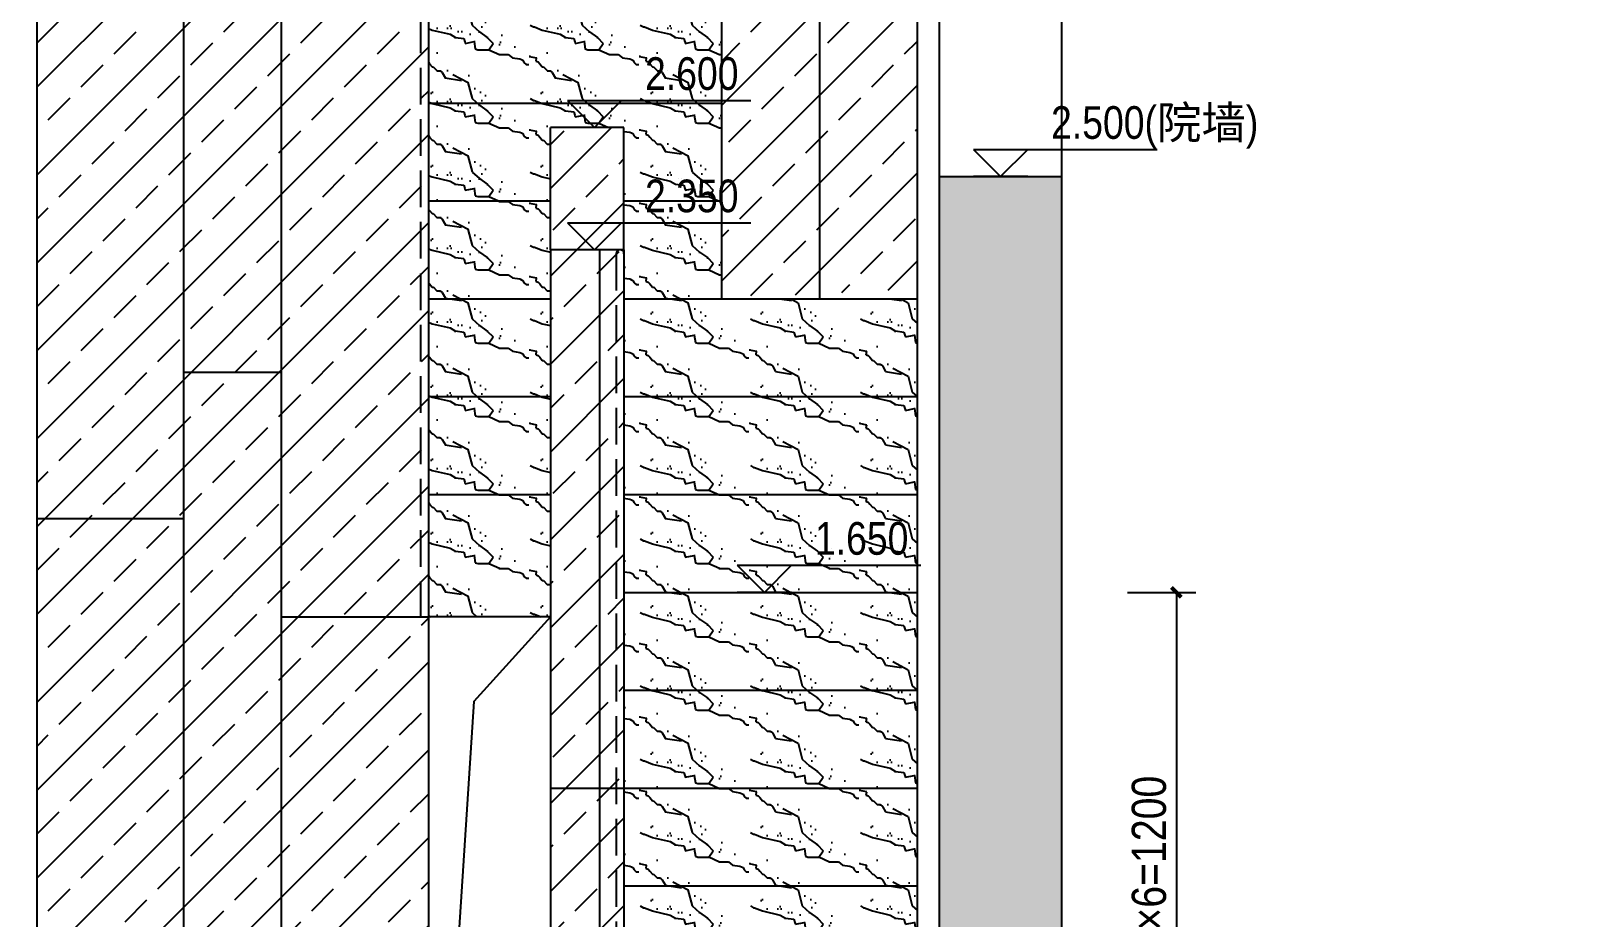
# Model space of a CAD drawing. Extents: x 9928 to 93764, y -101273 to -34887.
# Drawn here: x 74200 to 77369, y -95023 to -93211 of the extents above; entities that cross this region are included whole.
import ezdxf
from ezdxf import colors
from ezdxf.entities.mleader import LeaderData, LeaderLine
from ezdxf.math import Vec2, Vec3

# ---------------------------------------------------------------- set-up
doc = ezdxf.new("R2010")
doc.units = 0
doc.header["$LTSCALE"] = 1000
doc.header["$MEASUREMENT"] = 0
doc.linetypes.add('CENTER', pattern=[2, 1.25, -0.25, 0.25, -0.25])
doc.linetypes.add('DASH', pattern=[0.35, 0.25, -0.1])
for name, color, linetype in [('A', 163, 'CENTER'), ('A-ANNO-DIMS', 6, 'Continuous'), ('A-Anno-Lead', 2, 'Continuous'), ('A-ANNO-NOTE', 4, 'Continuous'), ('A-ANNO-SYMB', 4, 'Continuous'), ('A-DETL-PATT-252', 252, 'Continuous'), ('A-FLOR-HRAL', 42, 'Continuous'), ('A-FURN-PATT-251', 251, 'Continuous'), ('A-SECT-005', 5, 'Continuous'), ('A-SECT-142', 42, 'Continuous')]:
    doc.layers.add(name, color=color, linetype=linetype)
doc.styles.add('DIM_T3', font='ARIALN.TTF')
doc.styles.add('EN', font='ARIALN.TTF')
doc.dimstyles.new('_TCH_ARCH&&20', dxfattribs={"dimtxt": 70, "dimasz": 20, "dimexe": 40, "dimexo": 40, "dimgap": 20, "dimtad": 1, "dimdec": 0, "dimzin": 0, "dimdsep": 46, "dimtxsty": 'DIM_T3', "dimblk": 'ARCHTICK', "dimcen": 0.09, "dimclrd": 6, "dimclre": 6, "dimclrt": 6, "dimazin": 2, "dimtfac": 1, "dimtdec": 0, "dimtix": 1, "dimtmove": 2, "dimatfit": 3, "dimfxl": 100, "dimfxlon": 1, "dimtolj": 1, "dimtzin": 0, "dimarcsym": 0})
pattern_1 = [(311.987212, (-25563.223, 21025.988), (225.000005, -299.9999956), [4.80487, -1004.21692]), (338.19859, (-25570.723, 21097.416), (450, -150), [17.30946, -1194.35262]), (330.945396, (-25579.295, 21100.988), (225.0000064, -149.99999), [7.35402, -1536.99045]), (0, (-25572.87, 21097.42), (-3e-14, -150), [2.14286, -222.85713]), (341.56505, (-25567.51, 21027.416), (225, -3e-07), [4.51754, -469.8241]), (81.469234, (-25567.51, 21027.416), (1.4e-06, 149.9999995), [7.22277, -1509.5583]), (349.215702, (-25581.438, 21037.416), (900.0000004, -150.0000007), [15.26969, -1588.04715]), (332.132996, (-25512.8663, 21150.2734), (1125.0000044, -599.99999271), [35.14728, -7345.78245]), (270, (-25479.88, 21148.11), (225, -4e-14), [0, -150]), (334.983107, (-25438.938, 21050.988), (674.9999995, -300.0000008), [23.64707, -2459.2947]), (351.4391104, (-25527.8663, 20993.1305), (2024.99998723, -299.99999948), [33.58852, -7020.0009]), (352.8749836, (-25507.509, 21075.988), (1125.0000011, -149.999991), [17.27627, -3610.7397]), (346.75948, (-25554.652, 21090.988), (674.9999995, -150.00000146), [37.4234, -3892.0326]), (270, (-25554.54, 21114.37), (225, -4e-14), [0, -150]), (270, (-25556.95, 21111.96), (225, -4e-14), [0, -150]), (270, (-25544.9, 21095.1), (225, -4e-14), [0, -150]), (270, (-25518.41, 21099.9), (225, -4e-14), [0, -150]), (329.036243, (-25518.223, 21082.416), (225.0000065, -149.999988), [12.4949, -2611.4334]), (270, (-25507.92, 21076), (225, -4e-14), [0, -150]), (270, (-25516, 21095.1), (225, -4e-14), [0, -150]), (270, (-25501.55, 21087.86), (225, -4e-14), [0, -150]), (270, (-25523.23, 21095.1), (225, -4e-14), [0, -150]), (320.194429, (-25538.58, 21008.13), (225, -150), [5.57875, -1165.9587]), (0, (-25545.01, 21008.13), (-3e-14, -150), [6.42857, -218.57142]), (313.66778, (-25552.509, 21015.988), (449.9999991, -450.0000003), [10.86208, -2270.1738]), (0, (-25554.65, 21015.99), (-3e-14, -150), [2.14286, -222.85713]), (309.805571, (-25560.01, 21022.416), (225.0000089, -299.9999928), [8.36812, -1748.93805]), (270, (-25544.9, 21044.48), (225, -4e-14), [0, -150]), (270, (-25538.11, 21007.8), (225, -4e-14), [0, -150]), (270, (-25538.11, 21007.8), (225, -4e-14), [0, -150]), (299.357754, (-25534.295, 21004.56), (225.0000013, -449.999999), [13.11254, -1363.70444]), (270, (-25523.23, 21008.32), (225, -4e-14), [0, -150]), (56.309932, (-25438.938, 21050.988), (224.999996, 300.0000018), [15.45236, -1607.0457]), (278.130102, (-25468.938, 21067.416), (224.9999987, -1499.99998944), [15.15229, -3166.8282]), (317.862405, (-25473.2235, 21100.988), (674.99999937, -600.00000026), [20.22829, -4227.71235]), (284.620874, (-25481.795, 21133.845), (225.0000094, -899.9999975), [33.95676, -3531.5025]), (270, (-25467.83, 21121.6), (225, -4e-14), [0, -150]), (288.434949, (-25490.366, 21073.845), (224.9999993, -600), [6.7763, -1416.24862]), (286.699244, (-25488.223, 21067.416), (1.2e-05, -149.999997), [3.72868, -779.2943]), (11.093723, (-25487.152, 21063.845), (1574.99998526, 300.0000026), [18.56112, -3879.2748]), (270, (-25477.47, 21083.04), (225, -4e-14), [0, -150]), (270, (-25468.52, 21067.5), (225, -4e-14), [0, -150]), (270, (-25494.33, 21087.86), (225, -4e-14), [0, -150]), (270, (-25446.16, 21107.14), (225, -4e-14), [0, -150]), (270, (-25455.8, 21114.37), (225, -4e-14), [0, -150]), (314.1449026, (-25442.152, 21075.988), (450, -450.00000077), [16.92194, -3536.6853]), (324.582945, (-25458.2235, 21087.416), (224.9999991, -150.0000004), [19.72063, -4121.6106]), (270, (-25442, 21075.79), (225, -4e-14), [0, -150]), (270, (-25453.38, 21097.5), (225, -4e-14), [0, -150]), (270, (-25442, 21075.79), (225, -4e-14), [0, -150]), (270, (-25458.57, 21087.4), (225, -4e-14), [0, -150]), (345.068583, (-25466.795, 21052.416), (675, -150), [5.54435, -1158.76875]), (0, (-25461.44, 21050.99), (-3e-14, -150), [22.5, -202.5]), (320.194429, (-25367.152, 21024.56), (225, -150), [5.57875, -1165.9587]), (270, (-25414.85, 21066.17), (225, -4e-14), [0, -150]), (270, (-25417.26, 21061.35), (225, -4e-14), [0, -150]), (270, (-25412.44, 21080.63), (225, -4e-14), [0, -150]), (270, (-25385.94, 21056.53), (225, -4e-14), [0, -150]), (323.130102, (-25399.295, 21040.988), (224.9999999, -150.0000002), [10.71429, -2239.28565]), (0, (-25417.51, 21040.99), (-3e-14, -150), [18.21429, -206.7857]), (270, (-25417.15, 21040.96), (225, -4e-14), [0, -150]), (293.19859, (-25369.295, 21029.56), (225, -450.0000003), [5.43984, -1136.92612]), (336.03751, (-25372.51, 21030.988), (450, -150), [3.51745, -735.14688]), (336.03751, (-25375.723, 21032.416), (450, -150), [3.51745, -735.14688]), (351.8698976, (-25390.723, 21034.559), (1125.0000001, -150.00000065), [15.15229, -3166.8282]), (0, (-25362.87, 21020.99), (-3e-14, -150), [5.35714, -219.64285]), (270, (-25355.37, 21037.46), (225, -4e-14), [0, -150])]
pattern_2 = [(45, (-25580.37, 21150.99), (-89.80256, 89.80256), []), (45, (-25490.56, 21150.99), (-89.80256, 89.80256), [63.5, -31.75])]

# ---------------------------------------------------------------- blocks, each defined once
blk = doc.blocks.new('TAG-PLAN-ELEV')
blk.add_line((-1.663, 0), (9.597, 0))
for points in [[(-1.663, 0), (0, -1.663), (1.663, 0)], [(1.663, -1.663), (-1.663, -1.663)]]:
    blk.add_lwpolyline(points)
at = {"style": 'EN'}
for tag, p in [('LEVEL', (2.445, 0.645)), ('NAME', (2.445, -2.509))]:
    blk.add_attdef(tag, p, '', height=2, dxfattribs=at)
blk = doc.blocks.new('_ArchTick')
at = {"color": 0, "linetype": 'ByBlock', "const_width": 0.4}
blk.add_lwpolyline([(-0.5, -0.5), (0.5, 0.5)], dxfattribs=at)
blk = doc.blocks.new('*D716')
at = {"layer": 'A-ANNO-DIMS', "color": 6, "lineweight": -2, "transparency": 16777216}
for p, q in [((76442, -94357.8), (76582, -94357.8)), ((76542, -94357.8), (76542, -95557.8)), ((76442, -95557.8), (76582, -95557.8))]:
    blk.add_line(p, q, dxfattribs=at)
at = {"layer": 'Defpoints', "color": 0, "transparency": 16777216}
for p in [(76012.6, -94357.8), (76012.6, -95557.8), (76542, -95557.8)]:
    blk.add_point(p, dxfattribs=at)
at = {"layer": 'A-ANNO-DIMS', "color": 6, "lineweight": -2, "transparency": 16777216, "xscale": 20, "yscale": 20, "zscale": 20}
for p, rotation in [((76542, -94357.8), 90), ((76542, -95557.8), 270)]:
    blk.add_blockref('_ArchTick', p, dxfattribs=dict(at, rotation=rotation))
at = {"layer": 'A-ANNO-DIMS', "color": 6, "transparency": 16777216, "insert": (76486.3, -94957.8), "char_height": 70, "attachment_point": 5, "rotation": 90, "style": 'DIM_T3'}
blk.add_mtext('\\A1;200×6=1200', dxfattribs=at)
blk = doc.blocks.new('_DotSmall')
at = {"color": 0, "linetype": 'ByBlock', "const_width": 0.5}
blk.add_lwpolyline([(-0.0625, 0, 1), (0.0625, 0, 1)], format="xyb", close=True, dxfattribs=at)

msp = doc.modelspace()

# ---------------------------------------------------------------- hatches: boundary and pattern name
at = {"layer": 'A-DETL-PATT-252'}
h = msp.add_hatch(dxfattribs=at)
h.set_pattern_fill('大理石', color=256, scale=50, angle=-90)
h.set_pattern_definition(pattern_1)
h.paths.add_polyline_path([(75012.6, -92757.8), (75612.6, -92757.8), (75612.6, -93557.8), (75412.6, -93557.8), (75412.6, -93407.8), (75262.6, -93407.8), (75262.6, -93557.8), (75012.6, -93557.8)])
at = {"layer": 'A-FURN-PATT-251'}
h = msp.add_hatch(dxfattribs=at)
h.set_pattern_fill('ANSI33', color=256, scale=40)
h.set_pattern_definition(pattern_2)
h.paths.add_polyline_path([(74212.6, -92607.8), (74712.6, -92607.8), (74712.6, -92857.8), (75012.6, -92857.8), (75012.6, -96007.8), (74212.6, -96007.8)])
h = msp.add_hatch(dxfattribs=at)
h.set_pattern_fill('ANSI33', color=256, scale=40)
h.set_pattern_definition(pattern_2)
h.paths.add_polyline_path([(75612.6, -93757.8), (75612.6, -93107.8), (75812.6, -93107.8), (75812.6, -92857.8), (76012.6, -92857.8), (76012.6, -93737.2)])
h = msp.add_hatch(dxfattribs=at)
h.set_pattern_fill('ANSI33', color=256, scale=40)
h.set_pattern_definition(pattern_2)
h.paths.add_polyline_path([(75112.6, -96007.8), (75112.6, -95107.8), (75262.6, -95107.8), (75262.6, -93407.8), (75412.6, -93407.8), (75412.6, -95657.8), (75512.6, -95657.8), (75512.6, -95757.8), (75192.6, -95757.8), (75192.6, -95857.8), (75292.6, -95857.8), (75292.6, -96007.8)])
h = msp.add_hatch(color=256, dxfattribs=at)
h.dxf.hatch_style = 1
h.paths.add_polyline_path([(76307.6, -93507.8), (76057.6, -93507.8), (76057.6, -96345.3), (76307.6, -96345.3)])
h = msp.add_hatch(dxfattribs=at)
h.set_pattern_fill('大理石', color=256, scale=50, angle=-90)
h.set_pattern_definition(pattern_1)
h.paths.add_polyline_path([(76012.6, -93757.8), (75612.6, -93757.8), (75612.6, -93557.8), (75412.6, -93557.8), (75412.6, -94357.8), (76012.6, -94357.8)])
h.paths.add_polyline_path([(75262.6, -94407.8), (75012.6, -94407.8), (75012.6, -93557.8), (75262.6, -93557.8)])
h = msp.add_hatch(dxfattribs=at)
h.set_pattern_fill('大理石', color=256, scale=50, angle=-90)
h.set_pattern_definition(pattern_1)
h.paths.add_polyline_path([(75412.6, -95557.8), (76012.6, -95557.8), (76012.6, -94357.8), (75412.6, -94357.8)])

# ---------------------------------------------------------------- linework, layer by layer
at = {"layer": 'A', "ltscale": 0.3}
msp.add_line((76057.6, -96812.5), (76057.6, -91536.2), dxfattribs=at)
at = {"layer": 'A-Anno-Lead', "color": 1, "linetype": 'DASH', "ltscale": 0.3}
for p, q in [((74996.6, -92865.8), (74996.6, -94407.8)), ((75012.6, -92865.8), (75012.6, -94407.8)), ((75396.6, -93665.8), (75396.6, -95217.8)), ((75412.6, -93665.8), (75412.6, -95217.8)), ((74996.6, -94407.8), (75012.6, -94407.8))]:
    msp.add_line(p, q, dxfattribs=at)
at = {"layer": 'A-DETL-PATT-252'}
msp.add_line((75012.6, -93357.8), (75612.6, -93357.8), dxfattribs=at)
at = {"layer": 'A-FLOR-HRAL', "color": 1}
msp.add_arc((75404.6, -93665.8), 8, 0, 180, dxfattribs=at)
at = {"layer": 'A-FURN-PATT-251'}
for p, q in [((75812.6, -92857.8), (75812.6, -93757.8)), ((76012.6, -93757.8), (76012.6, -92857.8)), ((75612.6, -93757.8), (75612.6, -93107.8)), ((75012.6, -93557.8), (75262.6, -93557.8)), ((75412.6, -93557.8), (75612.6, -93557.8)), ((75012.6, -93757.8), (75262.6, -93757.8)), ((75412.6, -93757.8), (76012.6, -93757.8)), ((76012.6, -94357.8), (76012.6, -93757.8)), ((74512.6, -93907.8), (74712.6, -93907.8)), ((75012.6, -93957.8), (75262.6, -93957.8)), ((75412.6, -93957.8), (76012.6, -93957.8)), ((75012.6, -94157.8), (75262.6, -94157.8)), ((75412.6, -94157.8), (76012.6, -94157.8)), ((74512.6, -94207.8), (74212.6, -94207.8)), ((74712.6, -94407.8), (75012.6, -94407.8)), ((75262.6, -94407.8), (75012.6, -94407.8))]:
    msp.add_line(p, q, dxfattribs=at)
msp.add_lwpolyline([(75262.6, -94407.8), (75105.8, -94581), (75012.6, -96007.8)], dxfattribs=at)
at = {"layer": 'A-SECT-005'}
for p, q in [((76057.6, -96345.3), (76057.6, -93507.8)), ((76057.6, -93507.8), (76307.6, -93507.8)), ((76307.6, -96345.3), (76307.6, -93507.8))]:
    msp.add_line(p, q, dxfattribs=at)
at = {"layer": 'A-SECT-142'}
for p, q in [((74212.6, -96007.8), (74212.6, -92607.8)), ((74512.6, -95207.8), (74512.6, -92607.8)), ((74712.6, -96007.8), (74712.6, -92607.8)), ((76057.6, -93507.8), (76057.6, -92607.8)), ((76307.6, -93507.8), (76307.6, -92607.8)), ((75012.6, -92857.8), (75012.6, -96007.8)), ((75412.6, -93407.8), (75262.6, -93407.8)), ((75262.6, -93657.8), (75262.6, -93407.8)), ((75412.6, -93657.8), (75412.6, -93407.8)), ((75412.6, -93657.8), (75262.6, -93657.8)), ((75262.6, -93657.8), (75262.6, -95757.8)), ((75362.6, -93657.8), (75362.6, -95757.8)), ((75412.6, -93657.8), (75412.6, -95557.8)), ((75412.6, -94357.8), (76012.6, -94357.8)), ((76012.6, -95557.8), (76012.6, -94357.8)), ((75412.6, -94557.8), (76012.6, -94557.8)), ((75262.6, -94757.8), (75412.6, -94757.8)), ((75412.6, -94757.8), (76012.6, -94757.8)), ((75412.6, -94957.8), (76012.6, -94957.8))]:
    msp.add_line(p, q, dxfattribs=at)

# ---------------------------------------------------------------- block references
at = {"layer": 'A-ANNO-NOTE'}
ref = msp.add_blockref('TAG-PLAN-ELEV', (75352.3, -93352.4), dxfattribs=dict(at, xscale=33.3333333328067, yscale=33.3333333328067, zscale=33.3333333328067))
ref.add_attrib('LEVEL', '2.600', (75455.6, -93330.9), dxfattribs={"layer": '0', "height": 66.67, "style": 'EN'})
ref = msp.add_blockref('TAG-PLAN-ELEV', (76182.6, -93452.4), dxfattribs=dict(at, xscale=33.3333333328067, yscale=33.3333333328067, zscale=33.3333333328067))
ref.add_attrib('LEVEL', '2.500(院墙)', (76285.8, -93430.9), dxfattribs={"layer": '0', "height": 66.67, "style": 'EN'})
ref = msp.add_blockref('TAG-PLAN-ELEV', (75352.3, -93602.4), dxfattribs=dict(at, xscale=33.3333333328067, yscale=33.3333333328067, zscale=33.3333333328067))
ref.add_attrib('LEVEL', '2.350', (75455.6, -93580.9), dxfattribs={"layer": '0', "height": 66.67, "style": 'EN'})
ref = msp.add_blockref('TAG-PLAN-ELEV', (75699.7, -94302.4), dxfattribs=dict(at, xscale=33.3333333328067, yscale=33.3333333328067, zscale=33.3333333328067))
ref.add_attrib('LEVEL', '1.650', (75803, -94280.9), dxfattribs={"layer": '0', "height": 66.67, "style": 'EN'})

# ---------------------------------------------------------------- dimensions: what is measured, and where the dimension line sits
at = {"layer": 'A-ANNO-DIMS'}
dim = msp.add_linear_dim(base=(76542, -95557.8), p1=(76012.6, -94357.8), p2=(76012.6, -95557.8), angle=90, text='200×6=<>', dimstyle='_TCH_ARCH&&20', dxfattribs=at)
dim.commit()
dim.dimension.update_dxf_attribs({"geometry": '*D716', "text_midpoint": (76486.3, -94957.8)})

# ---------------------------------------------------------------- leaders
at = {"layer": 'A-ANNO-SYMB'}
ml = msp.add_multileader_mtext('Standard', dxfattribs=at)
ml.set_content('\\pxsm1;{\\fSimSun|b0|i0|c134|p2;\\H0.2x;50厚浅黄色石材\\P1厚户外石材专用胶与钢板固定\\P底部螺栓辅助固定，定位应均匀排布、美观\\P（详石材厂家深化）\\P5厚钢板，黑色哑光氟碳喷涂}', color=256, style='EN')
ml.set_leader_properties(color=256)
ml.set_arrow_properties(name='DOTSMALL')
ml.build(insert=Vec2(0, 0))
ml.multileader.update_dxf_attribs({"text_left_attachment_type": 5, "text_right_attachment_type": 5, "dogleg_length": 901.2, "arrow_head_size": 62.7})
ctx = ml.context
ctx.base_point, ctx.char_height, ctx.arrow_head_size, ctx.landing_gap_size, ctx.plane_origin = Vec3(80195.5, -93001.6), 313.469, 62.7, 0.282, Vec3(108418.6, -92462.1)
ctx.left_attachment, ctx.right_attachment, ctx.text_align_type = 5, 5, 2
notes = []
notes.append((ctx, [(0, (1, 1, 0), (79937.7, -93001.6), (1, 0), 257.8, [(0, [(79448, -93553.8)], 0, [])])]))
ctx.mtext.insert, ctx.mtext.alignment, ctx.mtext.flow_direction = Vec3(81891.6, -92429.4), 3, 5
for ctx, leaders in notes:
    for number, flags, end, landing, length, lines in leaders:
        leader = LeaderData()
        leader.index, (leader.has_last_leader_line, leader.has_dogleg_vector, leader.attachment_direction) = number, flags
        leader.last_leader_point, leader.dogleg_vector, leader.dogleg_length = Vec3(end), Vec3(landing), length
        for number, points, colour, breaks in lines:
            line = LeaderLine()
            line.index, line.vertices, line.color, line.breaks = number, Vec3.list(points), colors.encode_raw_color(colour), breaks
            leader.lines.append(line)
        ctx.leaders.append(leader)

doc.saveas('drawing.dxf')
